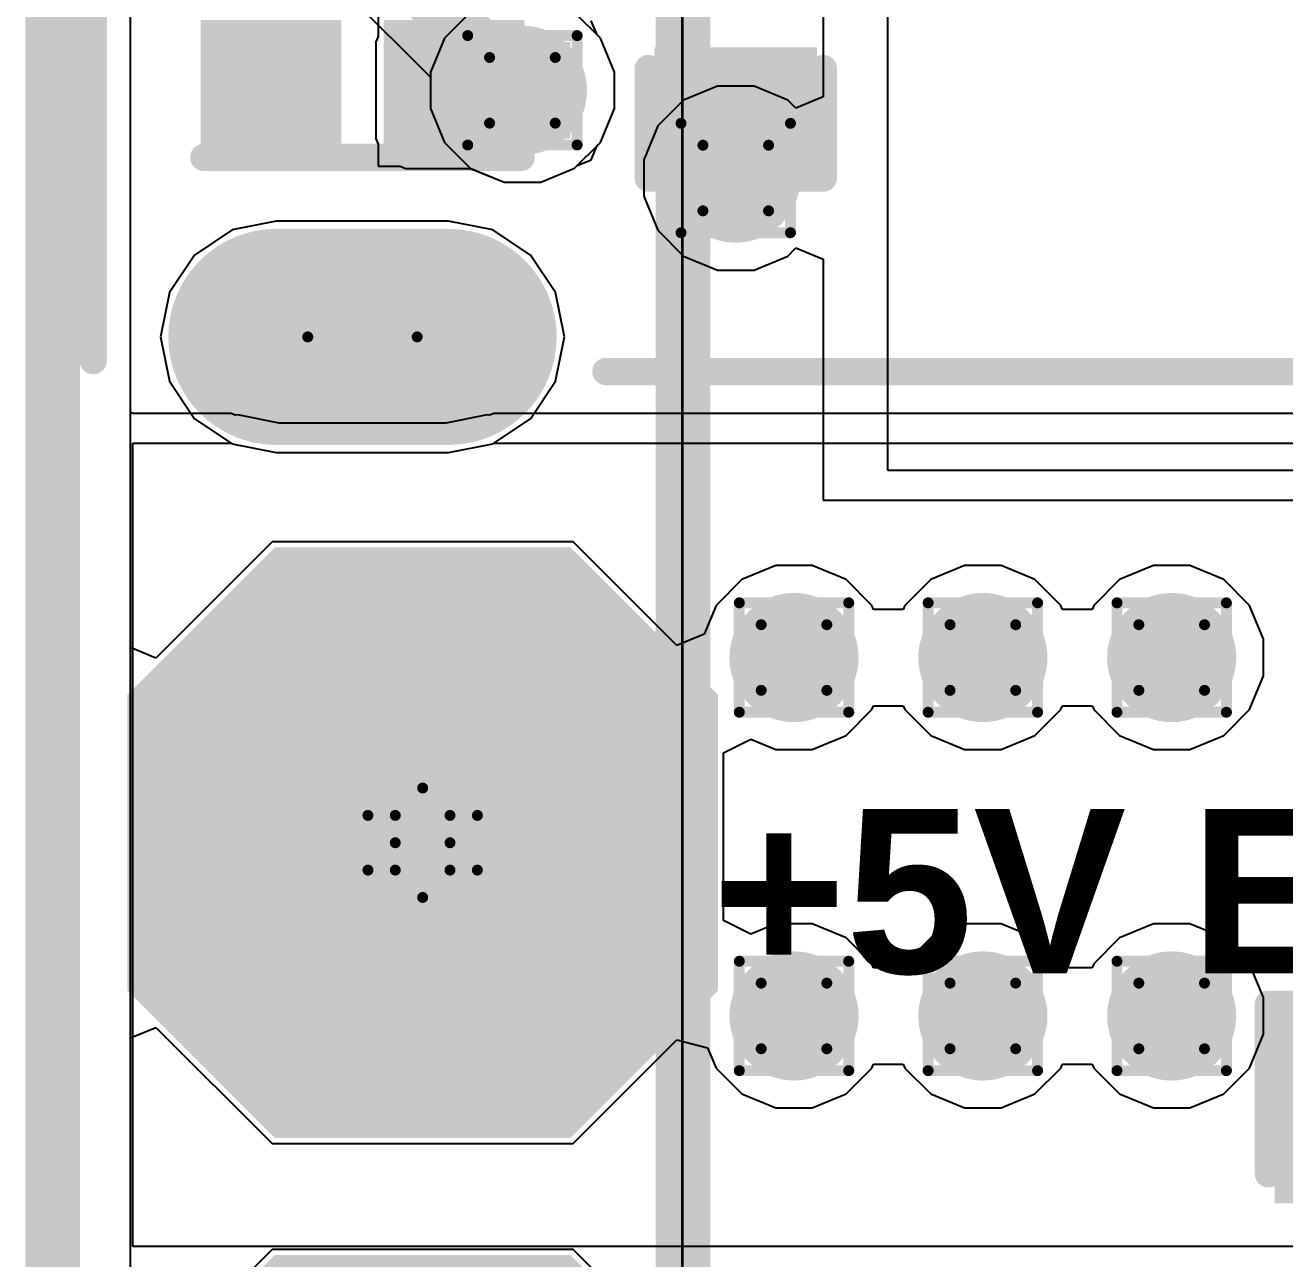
# Model space of a CAD drawing. Header units: inches. Extents: x -6 to 5433, y -4 to 5447.
# Drawn here: x -5.55 to 0.29, y 11.78 to 17.51 of the extents above; entities that cross this region are included whole.
import ezdxf

# ---------------------------------------------------------------- set-up
doc = ezdxf.new("R2010")
doc.units = ezdxf.units.IN
for name, color, linetype in [('Board_outline', 216, 'Continuous'), ('Bottom Layer', 5, 'Continuous'), ('Bottom Overlay', 54, 'Continuous'), ('Bottom Solder', 6, 'Continuous'), ('Drill Drawing', 1, 'Continuous'), ('Ground', 16, 'Continuous'), ('Mechanical 4', 56, 'Continuous'), ('Multi-Layer', 9, 'Continuous'), ('Pad Holes', 156, 'Continuous'), ('Power', 76, 'Continuous'), ('Top Layer', 1, 'Continuous'), ('Top Overlay', 2, 'Continuous'), ('Top Paste', 8, 'Continuous'), ('Top Solder', 216, 'Continuous'), ('Via Holes', 16, 'Continuous')]:
    doc.layers.add(name, color=color, linetype=linetype)
doc.styles.add('Arial_Bold', font='', dxfattribs={"height": 0.2})
doc.styles.get('Arial_Bold').set_extended_font_data('Arial', bold=True)

msp = doc.modelspace()

# ---------------------------------------------------------------- hatches: boundary and pattern name
at = {"layer": 'Bottom Layer'}
h = msp.add_hatch(color=5, dxfattribs=at)
edge = h.paths.add_edge_path()
edge.add_arc((-3.2453, 17.2094), 0.3, 0, 360)
h = msp.add_hatch(color=5, dxfattribs=at)
edge = h.paths.add_edge_path()
edge.add_arc((-2.2549, 16.8021), 0.3, 0, 360)
h = msp.add_hatch(color=5, dxfattribs=at)
edge = h.paths.add_edge_path()
edge.add_arc((-4.3878, 16.0645), 0.4, 90, 270)
edge.add_line((-4.3878, 15.6645), (-3.5878, 15.6645))
edge.add_arc((-3.5878, 16.0645), 0.4, 270, 450)
edge.add_line((-3.5878, 16.4645), (-4.3878, 16.4645))
msp.add_hatch(color=5, dxfattribs=at).paths.add_polyline_path([(-4.9784, 14.351), (-4.9784, 13.081), (-4.3434, 12.446), (-3.0734, 12.446), (-2.4384, 13.081), (-2.4384, 14.351), (-3.0734, 14.986), (-4.3434, 14.986)])
h = msp.add_hatch(color=5, dxfattribs=at)
edge = h.paths.add_edge_path()
edge.add_arc((-1.9844, 14.5758), 0.3, 0, 360)
h = msp.add_hatch(color=5, dxfattribs=at)
edge = h.paths.add_edge_path()
edge.add_arc((-1.1077, 14.5758), 0.3, 0, 360)
h = msp.add_hatch(color=5, dxfattribs=at)
edge = h.paths.add_edge_path()
edge.add_arc((-0.2311, 14.5758), 0.3, 0, 360)
h = msp.add_hatch(color=5, dxfattribs=at)
edge = h.paths.add_edge_path()
edge.add_arc((-1.9844, 12.9118), 0.3, 0, 360)
h = msp.add_hatch(color=5, dxfattribs=at)
edge = h.paths.add_edge_path()
edge.add_arc((-1.1077, 12.9118), 0.3, 0, 360)
h = msp.add_hatch(color=5, dxfattribs=at)
edge = h.paths.add_edge_path()
edge.add_arc((-0.2311, 12.9118), 0.3, 0, 360)
at = {"layer": 'Bottom Solder'}
h = msp.add_hatch(color=6, dxfattribs=at)
edge = h.paths.add_edge_path()
edge.add_arc((-4.3878, 16.0645), 0.5016, 90, 270)
edge.add_line((-4.3878, 15.5629), (-3.5878, 15.5629))
edge.add_arc((-3.5878, 16.0645), 0.5016, 270, 450)
edge.add_line((-3.5878, 16.5661), (-4.3878, 16.5661))
for points in [[(-5.08, 14.4018), (-5.08, 13.0302), (-4.3942, 12.3444), (-3.0226, 12.3444), (-2.3368, 13.0302), (-2.3368, 14.4018), (-3.0226, 15.0876), (-4.3942, 15.0876)], [(-5.08, 11.1161), (-5.08, 9.7445), (-4.3942, 9.0587), (-3.0226, 9.0587), (-2.3368, 9.7445), (-2.3368, 11.1161), (-3.0226, 11.8019), (-4.3942, 11.8019)]]:
    msp.add_hatch(color=6, dxfattribs=at).paths.add_polyline_path(points)
at = {"layer": 'Ground'}
h = msp.add_hatch(color=16, dxfattribs=at)
edge = h.paths.add_edge_path()
edge.add_arc((-3.2453, 17.2094), 0.3, 0, 360)
h = msp.add_hatch(color=16, dxfattribs=at)
edge = h.paths.add_edge_path()
edge.add_arc((-2.2549, 16.8021), 0.3, 0, 360)
h = msp.add_hatch(color=16, dxfattribs=at)
edge = h.paths.add_edge_path()
edge.add_arc((-4.3878, 16.0645), 0.4, 90, 270)
edge.add_line((-4.3878, 15.6645), (-3.5878, 15.6645))
edge.add_arc((-3.5878, 16.0645), 0.4, 270, 450)
edge.add_line((-3.5878, 16.4645), (-4.3878, 16.4645))
msp.add_hatch(color=16, dxfattribs=at).paths.add_polyline_path([(-4.9784, 14.351), (-4.9784, 13.081), (-4.3434, 12.446), (-3.0734, 12.446), (-2.4384, 13.081), (-2.4384, 14.351), (-3.0734, 14.986), (-4.3434, 14.986)])
h = msp.add_hatch(color=16, dxfattribs=at)
edge = h.paths.add_edge_path()
edge.add_arc((-1.9844, 14.5758), 0.3, 0, 360)
h = msp.add_hatch(color=16, dxfattribs=at)
edge = h.paths.add_edge_path()
edge.add_arc((-1.1077, 14.5758), 0.3, 0, 360)
h = msp.add_hatch(color=16, dxfattribs=at)
edge = h.paths.add_edge_path()
edge.add_arc((-0.2311, 14.5758), 0.3, 0, 360)
h = msp.add_hatch(color=16, dxfattribs=at)
edge = h.paths.add_edge_path()
edge.add_arc((-1.9844, 12.9118), 0.3, 0, 360)
h = msp.add_hatch(color=16, dxfattribs=at)
edge = h.paths.add_edge_path()
edge.add_arc((-1.1077, 12.9118), 0.3, 0, 360)
h = msp.add_hatch(color=16, dxfattribs=at)
edge = h.paths.add_edge_path()
edge.add_arc((-0.2311, 12.9118), 0.3, 0, 360)
at = {"layer": 'Multi-Layer'}
h = msp.add_hatch(color=9, dxfattribs=at)
edge = h.paths.add_edge_path()
edge.add_arc((-4.3878, 16.0645), 0.4, 90, 270)
edge.add_line((-4.3878, 15.6645), (-3.5878, 15.6645))
edge.add_arc((-3.5878, 16.0645), 0.4, 270, 450)
edge.add_line((-3.5878, 16.4645), (-4.3878, 16.4645))
msp.add_hatch(color=9, dxfattribs=at).paths.add_polyline_path([(-4.9784, 14.351), (-4.9784, 13.081), (-4.3434, 12.446), (-3.0734, 12.446), (-2.4384, 13.081), (-2.4384, 14.351), (-3.0734, 14.986), (-4.3434, 14.986)])
at = {"layer": 'Pad Holes'}
h = msp.add_hatch(color=7, dxfattribs=at)
edge = h.paths.add_edge_path()
edge.add_arc((-4.2878, 16.0645), 0.25, 90, 270)
edge.add_line((-4.2878, 15.8145), (-3.6878, 15.8145))
edge.add_arc((-3.6878, 16.0645), 0.25, 270, 450)
edge.add_line((-3.6878, 16.3145), (-4.2878, 16.3145))
h = msp.add_hatch(color=7, dxfattribs=at)
edge = h.paths.add_edge_path()
edge.add_arc((-3.7084, 13.716), 0.508, 0, 360)
at = {"layer": 'Power'}
h = msp.add_hatch(color=76, dxfattribs=at)
edge = h.paths.add_edge_path()
edge.add_arc((-3.2453, 17.2094), 0.3, 0, 360)
h = msp.add_hatch(color=76, dxfattribs=at)
edge = h.paths.add_edge_path()
edge.add_arc((-2.2549, 16.8021), 0.3, 0, 360)
h = msp.add_hatch(color=76, dxfattribs=at)
edge = h.paths.add_edge_path()
edge.add_arc((-4.3878, 16.0645), 0.4, 90, 270)
edge.add_line((-4.3878, 15.6645), (-3.5878, 15.6645))
edge.add_arc((-3.5878, 16.0645), 0.4, 270, 450)
edge.add_line((-3.5878, 16.4645), (-4.3878, 16.4645))
msp.add_hatch(color=76, dxfattribs=at).paths.add_polyline_path([(-4.9784, 14.351), (-4.9784, 13.081), (-4.3434, 12.446), (-3.0734, 12.446), (-2.4384, 13.081), (-2.4384, 14.351), (-3.0734, 14.986), (-4.3434, 14.986)])
h = msp.add_hatch(color=76, dxfattribs=at)
edge = h.paths.add_edge_path()
edge.add_arc((-1.9844, 14.5758), 0.3, 0, 360)
h = msp.add_hatch(color=76, dxfattribs=at)
edge = h.paths.add_edge_path()
edge.add_arc((-1.1077, 14.5758), 0.3, 0, 360)
h = msp.add_hatch(color=76, dxfattribs=at)
edge = h.paths.add_edge_path()
edge.add_arc((-0.2311, 14.5758), 0.3, 0, 360)
h = msp.add_hatch(color=76, dxfattribs=at)
edge = h.paths.add_edge_path()
edge.add_arc((-1.9844, 12.9118), 0.3, 0, 360)
h = msp.add_hatch(color=76, dxfattribs=at)
edge = h.paths.add_edge_path()
edge.add_arc((-1.1077, 12.9118), 0.3, 0, 360)
h = msp.add_hatch(color=76, dxfattribs=at)
edge = h.paths.add_edge_path()
edge.add_arc((-0.2311, 12.9118), 0.3, 0, 360)
at = {"layer": 'Top Layer'}
h = msp.add_hatch(color=1, dxfattribs=at)
edge = h.paths.add_edge_path()
edge.add_arc((-3.2453, 17.2094), 0.3, 0, 360)
for points in [[(-4.1878, 17.4344), (-4.1878, 16.9844), (-4.6378, 16.9844), (-4.6378, 17.4344)], [(-3.0226, 16.9844), (-3.0226, 17.4344), (-3.7878, 17.4344), (-3.7878, 16.9844)], [(-3.3378, 17.4344), (-3.3378, 16.9844), (-3.7878, 16.9844), (-3.7878, 17.4344)], [(-2.5724, 17.3482), (-1.9374, 17.3482), (-1.9374, 16.891), (-2.5724, 16.891)], [(-4.9784, 14.351), (-4.9784, 13.081), (-4.3434, 12.446), (-3.0734, 12.446), (-2.4384, 13.081), (-2.4384, 14.351), (-3.0734, 14.986), (-4.3434, 14.986)]]:
    msp.add_hatch(color=1, dxfattribs=at).paths.add_polyline_path(points)
h = msp.add_hatch(color=1, dxfattribs=at)
edge = h.paths.add_edge_path()
edge.add_arc((-2.2549, 16.8021), 0.3, 0, 360)
h = msp.add_hatch(color=1, dxfattribs=at)
edge = h.paths.add_edge_path()
edge.add_arc((-4.3878, 16.0645), 0.4, 90, 270)
edge.add_line((-4.3878, 15.6645), (-3.5878, 15.6645))
edge.add_arc((-3.5878, 16.0645), 0.4, 270, 450)
edge.add_line((-3.5878, 16.4645), (-4.3878, 16.4645))
h = msp.add_hatch(color=1, dxfattribs=at)
edge = h.paths.add_edge_path()
edge.add_arc((-1.9844, 14.5758), 0.3, 0, 360)
h = msp.add_hatch(color=1, dxfattribs=at)
edge = h.paths.add_edge_path()
edge.add_arc((-1.1077, 14.5758), 0.3, 0, 360)
h = msp.add_hatch(color=1, dxfattribs=at)
edge = h.paths.add_edge_path()
edge.add_arc((-0.2311, 14.5758), 0.3, 0, 360)
h = msp.add_hatch(color=1, dxfattribs=at)
edge = h.paths.add_edge_path()
edge.add_arc((-1.9844, 12.9118), 0.3, 0, 360)
h = msp.add_hatch(color=1, dxfattribs=at)
edge = h.paths.add_edge_path()
edge.add_arc((-1.1077, 12.9118), 0.3, 0, 360)
h = msp.add_hatch(color=1, dxfattribs=at)
edge = h.paths.add_edge_path()
edge.add_arc((-0.2311, 12.9118), 0.3, 0, 360)
at = {"layer": 'Top Paste'}
for points in [[(-4.1878, 17.4344), (-4.1878, 16.9844), (-4.6378, 16.9844), (-4.6378, 17.4344)], [(-3.3378, 17.4344), (-3.3378, 16.9844), (-3.7878, 16.9844), (-3.7878, 17.4344)], [(-2.5724, 17.3482), (-1.9374, 17.3482), (-1.9374, 16.891), (-2.5724, 16.891)]]:
    msp.add_hatch(color=8, dxfattribs=at).paths.add_polyline_path(points)
at = {"layer": 'Top Solder'}
for points in [[(-4.0862, 17.536), (-4.0862, 16.8828), (-4.7394, 16.8828), (-4.7394, 17.536)], [(-3.2362, 17.536), (-3.2362, 16.8828), (-3.8894, 16.8828), (-3.8894, 17.536)], [(-2.6324, 17.4082), (-1.8774, 17.4082), (-1.8774, 16.831), (-2.6324, 16.831)], [(-5.08, 14.4018), (-5.08, 13.0302), (-4.3942, 12.3444), (-3.0226, 12.3444), (-2.3368, 13.0302), (-2.3368, 14.4018), (-3.0226, 15.0876), (-4.3942, 15.0876)], [(0.2468, 12.9246), (1.2558, 12.9246), (1.2558, 12.0426), (0.2468, 12.0426)], [(-5.08, 11.1161), (-5.08, 9.7445), (-4.3942, 9.0587), (-3.0226, 9.0587), (-2.3368, 9.7445), (-2.3368, 11.1161), (-3.0226, 11.8019), (-4.3942, 11.8019)]]:
    msp.add_hatch(color=216, dxfattribs=at).paths.add_polyline_path(points)
h = msp.add_hatch(color=216, dxfattribs=at)
edge = h.paths.add_edge_path()
edge.add_arc((-4.3878, 16.0645), 0.5016, 90, 270)
edge.add_line((-4.3878, 15.5629), (-3.5878, 15.5629))
edge.add_arc((-3.5878, 16.0645), 0.5016, 270, 450)
edge.add_line((-3.5878, 16.5661), (-4.3878, 16.5661))
at = {"layer": 'Via Holes'}
h = msp.add_hatch(color=7, dxfattribs=at)
edge = h.paths.add_edge_path()
edge.add_arc((-3.2453, 17.2094), 0.15, 0, 360)
h = msp.add_hatch(color=7, dxfattribs=at)
edge = h.paths.add_edge_path()
edge.add_arc((-2.2549, 16.8021), 0.15, 0, 360)
h = msp.add_hatch(color=7, dxfattribs=at)
edge = h.paths.add_edge_path()
edge.add_arc((-1.9844, 14.5758), 0.15, 0, 360)
h = msp.add_hatch(color=7, dxfattribs=at)
edge = h.paths.add_edge_path()
edge.add_arc((-1.1077, 14.5758), 0.15, 0, 360)
h = msp.add_hatch(color=7, dxfattribs=at)
edge = h.paths.add_edge_path()
edge.add_arc((-0.2311, 14.5758), 0.15, 0, 360)
h = msp.add_hatch(color=7, dxfattribs=at)
edge = h.paths.add_edge_path()
edge.add_arc((-1.9844, 12.9118), 0.15, 0, 360)
h = msp.add_hatch(color=7, dxfattribs=at)
edge = h.paths.add_edge_path()
edge.add_arc((-1.1077, 12.9118), 0.15, 0, 360)
h = msp.add_hatch(color=7, dxfattribs=at)
edge = h.paths.add_edge_path()
edge.add_arc((-0.2311, 12.9118), 0.15, 0, 360)

# ---------------------------------------------------------------- linework, layer by layer
at = {"layer": 'Board_outline'}
msp.add_lwpolyline([(-5.4266, -3, 0.254, 0.254, 0), (-5.4266, 33.995, 0.254, 0.254, 0)], format="xyseb", dxfattribs=at)
at = {"layer": 'Bottom Layer'}
for p, q in [((-5.064, 15.7149), (-5.064, 22.9638)), ((-4.5959, 18.1938), (-3.6723, 17.2702)), ((-2.8833, 17.4513), (-3.0034, 17.5714)), ((-2.8183, 17.2943), (-2.8833, 17.4513)), ((-3.6723, 17.2702), (-3.6723, 17.1245)), ((-2.8183, 17.1245), (-2.8183, 17.2943)), ((-3.6723, 17.1245), (-3.6073, 16.9675)), ((-2.8833, 16.9675), (-2.8183, 17.1245)), ((-3.6073, 16.9675), (-3.4872, 16.8474)), ((-3.0034, 16.8474), (-2.8833, 16.9675)), ((-3.4872, 16.8474), (-3.3302, 16.7824)), ((-3.1604, 16.7824), (-3.0034, 16.8474)), ((-3.3302, 16.7824), (-3.1604, 16.7824)), ((-5.0546, 15.7086), (-5.064, 15.7149)), ((-4.598, 15.7086), (-5.0546, 15.7086)), ((-4.5785, 15.7005), (-4.598, 15.7086)), ((-4.5666, 15.7029), (-4.5785, 15.7005)), ((-4.3743, 15.6646), (-4.5666, 15.7029)), ((-3.409, 15.7029), (-3.6013, 15.6646)), ((-3.3971, 15.7005), (-3.409, 15.7029)), ((-3.3776, 15.7086), (-3.3971, 15.7005)), ((2.4008, 15.7086), (-3.3776, 15.7086)), ((-3.6013, 15.6646), (-4.3743, 15.6646)), ((-5.0546, 11.842), (-5.0546, 15.5711)), ((-5.0546, 15.5711), (-4.598, 15.5711)), ((-4.598, 15.5711), (-4.5934, 15.568)), ((-4.5934, 15.568), (-4.3878, 15.5271)), ((-3.5878, 15.5271), (-3.3822, 15.568)), ((-3.3822, 15.568), (-3.3776, 15.5711)), ((-3.3776, 15.5711), (2.4008, 15.5711)), ((-4.3878, 15.5271), (-3.5878, 15.5271)), ((4.1357, 11.842), (-5.0546, 11.842))]:
    msp.add_line(p, q, dxfattribs=at)
msp.add_lwpolyline([(-4.4128, 18.3769, 0.254, 0.254, 0), (-3.2453, 17.2094, 0.254, 0.254, 0)], format="xyseb", dxfattribs=at)
msp.add_lwpolyline([(-3.3088, 17.2094, 0.127, 0.127, 1), (-3.1818, 17.2094, 0.127, 0.127, 1)], format="xyseb", close=True, dxfattribs=at)
at = {"layer": 'Bottom Overlay'}
for points in [[(-5.2378, 15.9545, 0.127, 0.127, 0), (-5.2378, 25.1545, 0.127, 0.127, 0)], [(-2.8578, 15.9037, 0.127, 0.127, 0), (0.8922, 15.9037, 0.127, 0.127, 0)]]:
    msp.add_lwpolyline(points, format="xyseb", dxfattribs=at)
for points in [[(-5.2696, 15.9545, 0.0635, 0.0635, 1), (-5.2061, 15.9545, 0.0635, 0.0635, 1)], [(-2.8895, 15.9037, 0.0635, 0.0635, 1), (-2.826, 15.9037, 0.0635, 0.0635, 1)]]:
    msp.add_lwpolyline(points, format="xyseb", close=True, dxfattribs=at)
at = {"layer": 'Drill Drawing'}
for points in [[(-3.4993, 17.4634, 0.0508, 0.0508, 0), (-2.9913, 17.4634, 0.0508, 0.0508, 0)], [(-3.4993, 16.9554, 0.0508, 0.0508, 0), (-3.4993, 17.4634, 0.0508, 0.0508, 0)], [(-2.9913, 16.9554, 0.0508, 0.0508, 0), (-2.9913, 17.4634, 0.0508, 0.0508, 0)], [(-3.3977, 17.3618, 0.0508, 0.0508, 0), (-3.0929, 17.3618, 0.0508, 0.0508, 0)], [(-3.3977, 17.057, 0.0508, 0.0508, 0), (-3.3977, 17.3618, 0.0508, 0.0508, 0)], [(-3.0929, 17.057, 0.0508, 0.0508, 0), (-3.0929, 17.3618, 0.0508, 0.0508, 0)], [(-3.3977, 17.057, 0.0508, 0.0508, 0), (-3.0929, 17.057, 0.0508, 0.0508, 0)], [(-2.5089, 17.0561, 0.0508, 0.0508, 0), (-2.0009, 17.0561, 0.0508, 0.0508, 0)], [(-2.5089, 16.5481, 0.0508, 0.0508, 0), (-2.5089, 17.0561, 0.0508, 0.0508, 0)], [(-2.0009, 16.5481, 0.0508, 0.0508, 0), (-2.0009, 17.0561, 0.0508, 0.0508, 0)], [(-3.4993, 16.9554, 0.0508, 0.0508, 0), (-2.9913, 16.9554, 0.0508, 0.0508, 0)], [(-2.4073, 16.9545, 0.0508, 0.0508, 0), (-2.1025, 16.9545, 0.0508, 0.0508, 0)], [(-2.4073, 16.6497, 0.0508, 0.0508, 0), (-2.4073, 16.9545, 0.0508, 0.0508, 0)], [(-2.1025, 16.6497, 0.0508, 0.0508, 0), (-2.1025, 16.9545, 0.0508, 0.0508, 0)], [(-2.4073, 16.6497, 0.0508, 0.0508, 0), (-2.1025, 16.6497, 0.0508, 0.0508, 0)], [(-2.5089, 16.5481, 0.0508, 0.0508, 0), (-2.0009, 16.5481, 0.0508, 0.0508, 0)], [(-2.2384, 14.8298, 0.0508, 0.0508, 0), (-1.7304, 14.8298, 0.0508, 0.0508, 0)], [(-2.2384, 14.3218, 0.0508, 0.0508, 0), (-2.2384, 14.8298, 0.0508, 0.0508, 0)], [(-1.7304, 14.3218, 0.0508, 0.0508, 0), (-1.7304, 14.8298, 0.0508, 0.0508, 0)], [(-1.3617, 14.8298, 0.0508, 0.0508, 0), (-0.8537, 14.8298, 0.0508, 0.0508, 0)], [(-1.3617, 14.3218, 0.0508, 0.0508, 0), (-1.3617, 14.8298, 0.0508, 0.0508, 0)], [(-0.8537, 14.3218, 0.0508, 0.0508, 0), (-0.8537, 14.8298, 0.0508, 0.0508, 0)], [(-0.4851, 14.8298, 0.0508, 0.0508, 0), (0.0229, 14.8298, 0.0508, 0.0508, 0)], [(-0.4851, 14.3218, 0.0508, 0.0508, 0), (-0.4851, 14.8298, 0.0508, 0.0508, 0)], [(0.0229, 14.3218, 0.0508, 0.0508, 0), (0.0229, 14.8298, 0.0508, 0.0508, 0)], [(-2.1368, 14.7282, 0.0508, 0.0508, 0), (-1.832, 14.7282, 0.0508, 0.0508, 0)], [(-2.1368, 14.4234, 0.0508, 0.0508, 0), (-2.1368, 14.7282, 0.0508, 0.0508, 0)], [(-1.832, 14.4234, 0.0508, 0.0508, 0), (-1.832, 14.7282, 0.0508, 0.0508, 0)], [(-1.2601, 14.7282, 0.0508, 0.0508, 0), (-0.9553, 14.7282, 0.0508, 0.0508, 0)], [(-1.2601, 14.4234, 0.0508, 0.0508, 0), (-1.2601, 14.7282, 0.0508, 0.0508, 0)], [(-0.9553, 14.4234, 0.0508, 0.0508, 0), (-0.9553, 14.7282, 0.0508, 0.0508, 0)], [(-0.3835, 14.7282, 0.0508, 0.0508, 0), (-0.0787, 14.7282, 0.0508, 0.0508, 0)], [(-0.3835, 14.4234, 0.0508, 0.0508, 0), (-0.3835, 14.7282, 0.0508, 0.0508, 0)], [(-0.0787, 14.4234, 0.0508, 0.0508, 0), (-0.0787, 14.7282, 0.0508, 0.0508, 0)], [(-2.1368, 14.4234, 0.0508, 0.0508, 0), (-1.832, 14.4234, 0.0508, 0.0508, 0)], [(-1.2601, 14.4234, 0.0508, 0.0508, 0), (-0.9553, 14.4234, 0.0508, 0.0508, 0)], [(-0.3835, 14.4234, 0.0508, 0.0508, 0), (-0.0787, 14.4234, 0.0508, 0.0508, 0)], [(-2.2384, 14.3218, 0.0508, 0.0508, 0), (-1.7304, 14.3218, 0.0508, 0.0508, 0)], [(-1.3617, 14.3218, 0.0508, 0.0508, 0), (-0.8537, 14.3218, 0.0508, 0.0508, 0)], [(-0.4851, 14.3218, 0.0508, 0.0508, 0), (0.0229, 14.3218, 0.0508, 0.0508, 0)], [(-3.8354, 13.843, 0.0508, 0.0508, 0), (-3.7084, 13.97, 0.0508, 0.0508, 0)], [(-3.7084, 13.97, 0.0508, 0.0508, 0), (-3.5814, 13.843, 0.0508, 0.0508, 0)], [(-3.9624, 13.843, 0.0508, 0.0508, 0), (-3.8354, 13.716, 0.0508, 0.0508, 0)], [(-3.9624, 13.843, 0.0508, 0.0508, 0), (-3.8354, 13.843, 0.0508, 0.0508, 0)], [(-3.5814, 13.843, 0.0508, 0.0508, 0), (-3.4544, 13.843, 0.0508, 0.0508, 0)], [(-3.5814, 13.716, 0.0508, 0.0508, 0), (-3.4544, 13.843, 0.0508, 0.0508, 0)], [(-3.9624, 13.589, 0.0508, 0.0508, 0), (-3.8354, 13.716, 0.0508, 0.0508, 0)], [(-3.5814, 13.716, 0.0508, 0.0508, 0), (-3.4544, 13.589, 0.0508, 0.0508, 0)], [(-3.9624, 13.589, 0.0508, 0.0508, 0), (-3.8354, 13.589, 0.0508, 0.0508, 0)], [(-3.8354, 13.589, 0.0508, 0.0508, 0), (-3.7084, 13.462, 0.0508, 0.0508, 0)], [(-3.7084, 13.462, 0.0508, 0.0508, 0), (-3.5814, 13.589, 0.0508, 0.0508, 0)], [(-3.5814, 13.589, 0.0508, 0.0508, 0), (-3.4544, 13.589, 0.0508, 0.0508, 0)], [(-2.2384, 13.1658, 0.0508, 0.0508, 0), (-1.7304, 13.1658, 0.0508, 0.0508, 0)], [(-2.2384, 12.6578, 0.0508, 0.0508, 0), (-2.2384, 13.1658, 0.0508, 0.0508, 0)], [(-1.7304, 12.6578, 0.0508, 0.0508, 0), (-1.7304, 13.1658, 0.0508, 0.0508, 0)], [(-1.3617, 13.1658, 0.0508, 0.0508, 0), (-0.8537, 13.1658, 0.0508, 0.0508, 0)], [(-1.3617, 12.6578, 0.0508, 0.0508, 0), (-1.3617, 13.1658, 0.0508, 0.0508, 0)], [(-0.8537, 12.6578, 0.0508, 0.0508, 0), (-0.8537, 13.1658, 0.0508, 0.0508, 0)], [(-0.4851, 13.1658, 0.0508, 0.0508, 0), (0.0229, 13.1658, 0.0508, 0.0508, 0)], [(-0.4851, 12.6578, 0.0508, 0.0508, 0), (-0.4851, 13.1658, 0.0508, 0.0508, 0)], [(0.0229, 12.6578, 0.0508, 0.0508, 0), (0.0229, 13.1658, 0.0508, 0.0508, 0)], [(-2.1368, 13.0642, 0.0508, 0.0508, 0), (-1.832, 13.0642, 0.0508, 0.0508, 0)], [(-2.1368, 12.7594, 0.0508, 0.0508, 0), (-2.1368, 13.0642, 0.0508, 0.0508, 0)], [(-1.832, 12.7594, 0.0508, 0.0508, 0), (-1.832, 13.0642, 0.0508, 0.0508, 0)], [(-1.2601, 13.0642, 0.0508, 0.0508, 0), (-0.9553, 13.0642, 0.0508, 0.0508, 0)], [(-1.2601, 12.7594, 0.0508, 0.0508, 0), (-1.2601, 13.0642, 0.0508, 0.0508, 0)], [(-0.9553, 12.7594, 0.0508, 0.0508, 0), (-0.9553, 13.0642, 0.0508, 0.0508, 0)], [(-0.3835, 13.0642, 0.0508, 0.0508, 0), (-0.0787, 13.0642, 0.0508, 0.0508, 0)], [(-0.3835, 12.7594, 0.0508, 0.0508, 0), (-0.3835, 13.0642, 0.0508, 0.0508, 0)], [(-0.0787, 12.7594, 0.0508, 0.0508, 0), (-0.0787, 13.0642, 0.0508, 0.0508, 0)], [(-2.1368, 12.7594, 0.0508, 0.0508, 0), (-1.832, 12.7594, 0.0508, 0.0508, 0)], [(-1.2601, 12.7594, 0.0508, 0.0508, 0), (-0.9553, 12.7594, 0.0508, 0.0508, 0)], [(-0.3835, 12.7594, 0.0508, 0.0508, 0), (-0.0787, 12.7594, 0.0508, 0.0508, 0)], [(-2.2384, 12.6578, 0.0508, 0.0508, 0), (-1.7304, 12.6578, 0.0508, 0.0508, 0)], [(-1.3617, 12.6578, 0.0508, 0.0508, 0), (-0.8537, 12.6578, 0.0508, 0.0508, 0)], [(-0.4851, 12.6578, 0.0508, 0.0508, 0), (0.0229, 12.6578, 0.0508, 0.0508, 0)]]:
    msp.add_lwpolyline(points, format="xyseb", dxfattribs=at)
for points in [[(-3.512, 17.4634, 0.0254, 0.0254, 1), (-3.4866, 17.4634, 0.0254, 0.0254, 1)], [(-3.512, 17.4634, 0.0254, 0.0254, 1), (-3.4866, 17.4634, 0.0254, 0.0254, 1)], [(-3.004, 17.4634, 0.0254, 0.0254, 1), (-2.9786, 17.4634, 0.0254, 0.0254, 1)], [(-3.004, 17.4634, 0.0254, 0.0254, 1), (-2.9786, 17.4634, 0.0254, 0.0254, 1)], [(-3.4104, 17.3618, 0.0254, 0.0254, 1), (-3.385, 17.3618, 0.0254, 0.0254, 1)], [(-3.4104, 17.3618, 0.0254, 0.0254, 1), (-3.385, 17.3618, 0.0254, 0.0254, 1)], [(-3.1056, 17.3618, 0.0254, 0.0254, 1), (-3.0802, 17.3618, 0.0254, 0.0254, 1)], [(-3.1056, 17.3618, 0.0254, 0.0254, 1), (-3.0802, 17.3618, 0.0254, 0.0254, 1)], [(-3.4104, 17.057, 0.0254, 0.0254, 1), (-3.385, 17.057, 0.0254, 0.0254, 1)], [(-3.4104, 17.057, 0.0254, 0.0254, 1), (-3.385, 17.057, 0.0254, 0.0254, 1)], [(-3.1056, 17.057, 0.0254, 0.0254, 1), (-3.0802, 17.057, 0.0254, 0.0254, 1)], [(-3.1056, 17.057, 0.0254, 0.0254, 1), (-3.0802, 17.057, 0.0254, 0.0254, 1)], [(-2.5216, 17.0561, 0.0254, 0.0254, 1), (-2.4962, 17.0561, 0.0254, 0.0254, 1)], [(-2.5216, 17.0561, 0.0254, 0.0254, 1), (-2.4962, 17.0561, 0.0254, 0.0254, 1)], [(-2.0136, 17.0561, 0.0254, 0.0254, 1), (-1.9882, 17.0561, 0.0254, 0.0254, 1)], [(-2.0136, 17.0561, 0.0254, 0.0254, 1), (-1.9882, 17.0561, 0.0254, 0.0254, 1)], [(-3.512, 16.9554, 0.0254, 0.0254, 1), (-3.4866, 16.9554, 0.0254, 0.0254, 1)], [(-3.512, 16.9554, 0.0254, 0.0254, 1), (-3.4866, 16.9554, 0.0254, 0.0254, 1)], [(-3.004, 16.9554, 0.0254, 0.0254, 1), (-2.9786, 16.9554, 0.0254, 0.0254, 1)], [(-3.004, 16.9554, 0.0254, 0.0254, 1), (-2.9786, 16.9554, 0.0254, 0.0254, 1)], [(-2.42, 16.9545, 0.0254, 0.0254, 1), (-2.3946, 16.9545, 0.0254, 0.0254, 1)], [(-2.42, 16.9545, 0.0254, 0.0254, 1), (-2.3946, 16.9545, 0.0254, 0.0254, 1)], [(-2.1152, 16.9545, 0.0254, 0.0254, 1), (-2.0898, 16.9545, 0.0254, 0.0254, 1)], [(-2.1152, 16.9545, 0.0254, 0.0254, 1), (-2.0898, 16.9545, 0.0254, 0.0254, 1)], [(-2.42, 16.6497, 0.0254, 0.0254, 1), (-2.3946, 16.6497, 0.0254, 0.0254, 1)], [(-2.42, 16.6497, 0.0254, 0.0254, 1), (-2.3946, 16.6497, 0.0254, 0.0254, 1)], [(-2.1152, 16.6497, 0.0254, 0.0254, 1), (-2.0898, 16.6497, 0.0254, 0.0254, 1)], [(-2.1152, 16.6497, 0.0254, 0.0254, 1), (-2.0898, 16.6497, 0.0254, 0.0254, 1)], [(-2.5216, 16.5481, 0.0254, 0.0254, 1), (-2.4962, 16.5481, 0.0254, 0.0254, 1)], [(-2.5216, 16.5481, 0.0254, 0.0254, 1), (-2.4962, 16.5481, 0.0254, 0.0254, 1)], [(-2.0136, 16.5481, 0.0254, 0.0254, 1), (-1.9882, 16.5481, 0.0254, 0.0254, 1)], [(-2.0136, 16.5481, 0.0254, 0.0254, 1), (-1.9882, 16.5481, 0.0254, 0.0254, 1)], [(-3.7338, 16.0645, 0.0508, 0.0508, 1), (-4.2418, 16.0645, 0.0508, 0.0508, 1)], [(-4.2545, 16.0645, 0.0254, 0.0254, 1), (-4.2291, 16.0645, 0.0254, 0.0254, 1)], [(-3.7465, 16.0645, 0.0254, 0.0254, 1), (-3.7211, 16.0645, 0.0254, 0.0254, 1)], [(-2.2511, 14.8298, 0.0254, 0.0254, 1), (-2.2257, 14.8298, 0.0254, 0.0254, 1)], [(-2.2511, 14.8298, 0.0254, 0.0254, 1), (-2.2257, 14.8298, 0.0254, 0.0254, 1)], [(-1.7431, 14.8298, 0.0254, 0.0254, 1), (-1.7177, 14.8298, 0.0254, 0.0254, 1)], [(-1.7431, 14.8298, 0.0254, 0.0254, 1), (-1.7177, 14.8298, 0.0254, 0.0254, 1)], [(-1.3744, 14.8298, 0.0254, 0.0254, 1), (-1.349, 14.8298, 0.0254, 0.0254, 1)], [(-1.3744, 14.8298, 0.0254, 0.0254, 1), (-1.349, 14.8298, 0.0254, 0.0254, 1)], [(-0.8664, 14.8298, 0.0254, 0.0254, 1), (-0.841, 14.8298, 0.0254, 0.0254, 1)], [(-0.8664, 14.8298, 0.0254, 0.0254, 1), (-0.841, 14.8298, 0.0254, 0.0254, 1)], [(-0.4978, 14.8298, 0.0254, 0.0254, 1), (-0.4724, 14.8298, 0.0254, 0.0254, 1)], [(-0.4978, 14.8298, 0.0254, 0.0254, 1), (-0.4724, 14.8298, 0.0254, 0.0254, 1)], [(0.0102, 14.8298, 0.0254, 0.0254, 1), (0.0356, 14.8298, 0.0254, 0.0254, 1)], [(0.0102, 14.8298, 0.0254, 0.0254, 1), (0.0356, 14.8298, 0.0254, 0.0254, 1)], [(-2.1495, 14.7282, 0.0254, 0.0254, 1), (-2.1241, 14.7282, 0.0254, 0.0254, 1)], [(-2.1495, 14.7282, 0.0254, 0.0254, 1), (-2.1241, 14.7282, 0.0254, 0.0254, 1)], [(-1.8447, 14.7282, 0.0254, 0.0254, 1), (-1.8193, 14.7282, 0.0254, 0.0254, 1)], [(-1.8447, 14.7282, 0.0254, 0.0254, 1), (-1.8193, 14.7282, 0.0254, 0.0254, 1)], [(-1.2728, 14.7282, 0.0254, 0.0254, 1), (-1.2474, 14.7282, 0.0254, 0.0254, 1)], [(-1.2728, 14.7282, 0.0254, 0.0254, 1), (-1.2474, 14.7282, 0.0254, 0.0254, 1)], [(-0.968, 14.7282, 0.0254, 0.0254, 1), (-0.9426, 14.7282, 0.0254, 0.0254, 1)], [(-0.968, 14.7282, 0.0254, 0.0254, 1), (-0.9426, 14.7282, 0.0254, 0.0254, 1)], [(-0.3962, 14.7282, 0.0254, 0.0254, 1), (-0.3708, 14.7282, 0.0254, 0.0254, 1)], [(-0.3962, 14.7282, 0.0254, 0.0254, 1), (-0.3708, 14.7282, 0.0254, 0.0254, 1)], [(-0.0914, 14.7282, 0.0254, 0.0254, 1), (-0.066, 14.7282, 0.0254, 0.0254, 1)], [(-0.0914, 14.7282, 0.0254, 0.0254, 1), (-0.066, 14.7282, 0.0254, 0.0254, 1)], [(-2.1495, 14.4234, 0.0254, 0.0254, 1), (-2.1241, 14.4234, 0.0254, 0.0254, 1)], [(-2.1495, 14.4234, 0.0254, 0.0254, 1), (-2.1241, 14.4234, 0.0254, 0.0254, 1)], [(-1.8447, 14.4234, 0.0254, 0.0254, 1), (-1.8193, 14.4234, 0.0254, 0.0254, 1)], [(-1.8447, 14.4234, 0.0254, 0.0254, 1), (-1.8193, 14.4234, 0.0254, 0.0254, 1)], [(-1.2728, 14.4234, 0.0254, 0.0254, 1), (-1.2474, 14.4234, 0.0254, 0.0254, 1)], [(-1.2728, 14.4234, 0.0254, 0.0254, 1), (-1.2474, 14.4234, 0.0254, 0.0254, 1)], [(-0.968, 14.4234, 0.0254, 0.0254, 1), (-0.9426, 14.4234, 0.0254, 0.0254, 1)], [(-0.968, 14.4234, 0.0254, 0.0254, 1), (-0.9426, 14.4234, 0.0254, 0.0254, 1)], [(-0.3962, 14.4234, 0.0254, 0.0254, 1), (-0.3708, 14.4234, 0.0254, 0.0254, 1)], [(-0.3962, 14.4234, 0.0254, 0.0254, 1), (-0.3708, 14.4234, 0.0254, 0.0254, 1)], [(-0.0914, 14.4234, 0.0254, 0.0254, 1), (-0.066, 14.4234, 0.0254, 0.0254, 1)], [(-0.0914, 14.4234, 0.0254, 0.0254, 1), (-0.066, 14.4234, 0.0254, 0.0254, 1)], [(-2.2511, 14.3218, 0.0254, 0.0254, 1), (-2.2257, 14.3218, 0.0254, 0.0254, 1)], [(-2.2511, 14.3218, 0.0254, 0.0254, 1), (-2.2257, 14.3218, 0.0254, 0.0254, 1)], [(-1.7431, 14.3218, 0.0254, 0.0254, 1), (-1.7177, 14.3218, 0.0254, 0.0254, 1)], [(-1.7431, 14.3218, 0.0254, 0.0254, 1), (-1.7177, 14.3218, 0.0254, 0.0254, 1)], [(-1.3744, 14.3218, 0.0254, 0.0254, 1), (-1.349, 14.3218, 0.0254, 0.0254, 1)], [(-1.3744, 14.3218, 0.0254, 0.0254, 1), (-1.349, 14.3218, 0.0254, 0.0254, 1)], [(-0.8664, 14.3218, 0.0254, 0.0254, 1), (-0.841, 14.3218, 0.0254, 0.0254, 1)], [(-0.8664, 14.3218, 0.0254, 0.0254, 1), (-0.841, 14.3218, 0.0254, 0.0254, 1)], [(-0.4978, 14.3218, 0.0254, 0.0254, 1), (-0.4724, 14.3218, 0.0254, 0.0254, 1)], [(-0.4978, 14.3218, 0.0254, 0.0254, 1), (-0.4724, 14.3218, 0.0254, 0.0254, 1)], [(0.0102, 14.3218, 0.0254, 0.0254, 1), (0.0356, 14.3218, 0.0254, 0.0254, 1)], [(0.0102, 14.3218, 0.0254, 0.0254, 1), (0.0356, 14.3218, 0.0254, 0.0254, 1)], [(-3.7211, 13.97, 0.0254, 0.0254, 1), (-3.6957, 13.97, 0.0254, 0.0254, 1)], [(-3.7211, 13.97, 0.0254, 0.0254, 1), (-3.6957, 13.97, 0.0254, 0.0254, 1)], [(-3.9751, 13.843, 0.0254, 0.0254, 1), (-3.9497, 13.843, 0.0254, 0.0254, 1)], [(-3.9751, 13.843, 0.0254, 0.0254, 1), (-3.9497, 13.843, 0.0254, 0.0254, 1)], [(-3.8481, 13.843, 0.0254, 0.0254, 1), (-3.8227, 13.843, 0.0254, 0.0254, 1)], [(-3.8481, 13.843, 0.0254, 0.0254, 1), (-3.8227, 13.843, 0.0254, 0.0254, 1)], [(-3.5941, 13.843, 0.0254, 0.0254, 1), (-3.5687, 13.843, 0.0254, 0.0254, 1)], [(-3.5941, 13.843, 0.0254, 0.0254, 1), (-3.5687, 13.843, 0.0254, 0.0254, 1)], [(-3.4671, 13.843, 0.0254, 0.0254, 1), (-3.4417, 13.843, 0.0254, 0.0254, 1)], [(-3.4671, 13.843, 0.0254, 0.0254, 1), (-3.4417, 13.843, 0.0254, 0.0254, 1)], [(-3.8481, 13.716, 0.0254, 0.0254, 1), (-3.8227, 13.716, 0.0254, 0.0254, 1)], [(-3.8481, 13.716, 0.0254, 0.0254, 1), (-3.8227, 13.716, 0.0254, 0.0254, 1)], [(-3.5941, 13.716, 0.0254, 0.0254, 1), (-3.5687, 13.716, 0.0254, 0.0254, 1)], [(-3.5941, 13.716, 0.0254, 0.0254, 1), (-3.5687, 13.716, 0.0254, 0.0254, 1)], [(-3.9751, 13.589, 0.0254, 0.0254, 1), (-3.9497, 13.589, 0.0254, 0.0254, 1)], [(-3.9751, 13.589, 0.0254, 0.0254, 1), (-3.9497, 13.589, 0.0254, 0.0254, 1)], [(-3.8481, 13.589, 0.0254, 0.0254, 1), (-3.8227, 13.589, 0.0254, 0.0254, 1)], [(-3.8481, 13.589, 0.0254, 0.0254, 1), (-3.8227, 13.589, 0.0254, 0.0254, 1)], [(-3.5941, 13.589, 0.0254, 0.0254, 1), (-3.5687, 13.589, 0.0254, 0.0254, 1)], [(-3.5941, 13.589, 0.0254, 0.0254, 1), (-3.5687, 13.589, 0.0254, 0.0254, 1)], [(-3.4671, 13.589, 0.0254, 0.0254, 1), (-3.4417, 13.589, 0.0254, 0.0254, 1)], [(-3.4671, 13.589, 0.0254, 0.0254, 1), (-3.4417, 13.589, 0.0254, 0.0254, 1)], [(-3.7211, 13.462, 0.0254, 0.0254, 1), (-3.6957, 13.462, 0.0254, 0.0254, 1)], [(-3.7211, 13.462, 0.0254, 0.0254, 1), (-3.6957, 13.462, 0.0254, 0.0254, 1)], [(-2.2511, 13.1658, 0.0254, 0.0254, 1), (-2.2257, 13.1658, 0.0254, 0.0254, 1)], [(-2.2511, 13.1658, 0.0254, 0.0254, 1), (-2.2257, 13.1658, 0.0254, 0.0254, 1)], [(-1.7431, 13.1658, 0.0254, 0.0254, 1), (-1.7177, 13.1658, 0.0254, 0.0254, 1)], [(-1.7431, 13.1658, 0.0254, 0.0254, 1), (-1.7177, 13.1658, 0.0254, 0.0254, 1)], [(-1.3744, 13.1658, 0.0254, 0.0254, 1), (-1.349, 13.1658, 0.0254, 0.0254, 1)], [(-1.3744, 13.1658, 0.0254, 0.0254, 1), (-1.349, 13.1658, 0.0254, 0.0254, 1)], [(-0.8664, 13.1658, 0.0254, 0.0254, 1), (-0.841, 13.1658, 0.0254, 0.0254, 1)], [(-0.8664, 13.1658, 0.0254, 0.0254, 1), (-0.841, 13.1658, 0.0254, 0.0254, 1)], [(-0.4978, 13.1658, 0.0254, 0.0254, 1), (-0.4724, 13.1658, 0.0254, 0.0254, 1)], [(-0.4978, 13.1658, 0.0254, 0.0254, 1), (-0.4724, 13.1658, 0.0254, 0.0254, 1)], [(0.0102, 13.1658, 0.0254, 0.0254, 1), (0.0356, 13.1658, 0.0254, 0.0254, 1)], [(0.0102, 13.1658, 0.0254, 0.0254, 1), (0.0356, 13.1658, 0.0254, 0.0254, 1)], [(-2.1495, 13.0642, 0.0254, 0.0254, 1), (-2.1241, 13.0642, 0.0254, 0.0254, 1)], [(-2.1495, 13.0642, 0.0254, 0.0254, 1), (-2.1241, 13.0642, 0.0254, 0.0254, 1)], [(-1.8447, 13.0642, 0.0254, 0.0254, 1), (-1.8193, 13.0642, 0.0254, 0.0254, 1)], [(-1.8447, 13.0642, 0.0254, 0.0254, 1), (-1.8193, 13.0642, 0.0254, 0.0254, 1)], [(-1.2728, 13.0642, 0.0254, 0.0254, 1), (-1.2474, 13.0642, 0.0254, 0.0254, 1)], [(-1.2728, 13.0642, 0.0254, 0.0254, 1), (-1.2474, 13.0642, 0.0254, 0.0254, 1)], [(-0.968, 13.0642, 0.0254, 0.0254, 1), (-0.9426, 13.0642, 0.0254, 0.0254, 1)], [(-0.968, 13.0642, 0.0254, 0.0254, 1), (-0.9426, 13.0642, 0.0254, 0.0254, 1)], [(-0.3962, 13.0642, 0.0254, 0.0254, 1), (-0.3708, 13.0642, 0.0254, 0.0254, 1)], [(-0.3962, 13.0642, 0.0254, 0.0254, 1), (-0.3708, 13.0642, 0.0254, 0.0254, 1)], [(-0.0914, 13.0642, 0.0254, 0.0254, 1), (-0.066, 13.0642, 0.0254, 0.0254, 1)], [(-0.0914, 13.0642, 0.0254, 0.0254, 1), (-0.066, 13.0642, 0.0254, 0.0254, 1)], [(-2.1495, 12.7594, 0.0254, 0.0254, 1), (-2.1241, 12.7594, 0.0254, 0.0254, 1)], [(-2.1495, 12.7594, 0.0254, 0.0254, 1), (-2.1241, 12.7594, 0.0254, 0.0254, 1)], [(-1.8447, 12.7594, 0.0254, 0.0254, 1), (-1.8193, 12.7594, 0.0254, 0.0254, 1)], [(-1.8447, 12.7594, 0.0254, 0.0254, 1), (-1.8193, 12.7594, 0.0254, 0.0254, 1)], [(-1.2728, 12.7594, 0.0254, 0.0254, 1), (-1.2474, 12.7594, 0.0254, 0.0254, 1)], [(-1.2728, 12.7594, 0.0254, 0.0254, 1), (-1.2474, 12.7594, 0.0254, 0.0254, 1)], [(-0.968, 12.7594, 0.0254, 0.0254, 1), (-0.9426, 12.7594, 0.0254, 0.0254, 1)], [(-0.968, 12.7594, 0.0254, 0.0254, 1), (-0.9426, 12.7594, 0.0254, 0.0254, 1)], [(-0.3962, 12.7594, 0.0254, 0.0254, 1), (-0.3708, 12.7594, 0.0254, 0.0254, 1)], [(-0.3962, 12.7594, 0.0254, 0.0254, 1), (-0.3708, 12.7594, 0.0254, 0.0254, 1)], [(-0.0914, 12.7594, 0.0254, 0.0254, 1), (-0.066, 12.7594, 0.0254, 0.0254, 1)], [(-0.0914, 12.7594, 0.0254, 0.0254, 1), (-0.066, 12.7594, 0.0254, 0.0254, 1)], [(-2.2511, 12.6578, 0.0254, 0.0254, 1), (-2.2257, 12.6578, 0.0254, 0.0254, 1)], [(-2.2511, 12.6578, 0.0254, 0.0254, 1), (-2.2257, 12.6578, 0.0254, 0.0254, 1)], [(-1.7431, 12.6578, 0.0254, 0.0254, 1), (-1.7177, 12.6578, 0.0254, 0.0254, 1)], [(-1.7431, 12.6578, 0.0254, 0.0254, 1), (-1.7177, 12.6578, 0.0254, 0.0254, 1)], [(-1.3744, 12.6578, 0.0254, 0.0254, 1), (-1.349, 12.6578, 0.0254, 0.0254, 1)], [(-1.3744, 12.6578, 0.0254, 0.0254, 1), (-1.349, 12.6578, 0.0254, 0.0254, 1)], [(-0.8664, 12.6578, 0.0254, 0.0254, 1), (-0.841, 12.6578, 0.0254, 0.0254, 1)], [(-0.8664, 12.6578, 0.0254, 0.0254, 1), (-0.841, 12.6578, 0.0254, 0.0254, 1)], [(-0.4978, 12.6578, 0.0254, 0.0254, 1), (-0.4724, 12.6578, 0.0254, 0.0254, 1)], [(-0.4978, 12.6578, 0.0254, 0.0254, 1), (-0.4724, 12.6578, 0.0254, 0.0254, 1)], [(0.0102, 12.6578, 0.0254, 0.0254, 1), (0.0356, 12.6578, 0.0254, 0.0254, 1)], [(0.0102, 12.6578, 0.0254, 0.0254, 1), (0.0356, 12.6578, 0.0254, 0.0254, 1)]]:
    msp.add_lwpolyline(points, format="xyseb", close=True, dxfattribs=at)
at = {"layer": 'Ground'}
for p, q in [((-5.064, 14.6218), (-5.064, 23.5624)), ((-3.4872, 17.5714), (-3.6073, 17.4513)), ((-2.8833, 17.4513), (-3.0034, 17.5714)), ((-3.6073, 17.4513), (-3.6723, 17.2943)), ((-2.8183, 17.2943), (-2.8833, 17.4513)), ((-3.6723, 17.2943), (-3.6723, 17.1245)), ((-2.8183, 17.1245), (-2.8183, 17.2943)), ((-3.6723, 17.1245), (-3.6073, 16.9675)), ((-2.8833, 16.9675), (-2.8183, 17.1245)), ((-3.6073, 16.9675), (-3.4872, 16.8474)), ((-3.0034, 16.8474), (-2.8833, 16.9675)), ((-3.4872, 16.8474), (-3.3302, 16.7824)), ((-3.1604, 16.7824), (-3.0034, 16.8474)), ((-3.3302, 16.7824), (-3.1604, 16.7824)), ((-4.4069, 15.113), (-4.9467, 14.5732)), ((-3.0099, 15.113), (-4.4069, 15.113)), ((-2.5287, 14.6318), (-3.0099, 15.113)), ((-2.0693, 15.0028), (-2.2262, 14.9378)), ((-1.8994, 15.0028), (-2.0693, 15.0028)), ((-1.7425, 14.9378), (-1.8994, 15.0028)), ((-1.1927, 15.0028), (-1.3496, 14.9378)), ((-1.0228, 15.0028), (-1.1927, 15.0028)), ((-0.8659, 14.9378), (-1.0228, 15.0028)), ((-0.3161, 15.0028), (-0.473, 14.9378)), ((-0.1462, 15.0028), (-0.3161, 15.0028)), ((0.0107, 14.9378), (-0.1462, 15.0028)), ((-2.2262, 14.9378), (-2.3464, 14.8177)), ((-1.6224, 14.8177), (-1.7425, 14.9378)), ((-1.3496, 14.9378), (-1.4697, 14.8177)), ((-0.7458, 14.8177), (-0.8659, 14.9378)), ((-0.473, 14.9378), (-0.5931, 14.8177)), ((0.1309, 14.8177), (0.0107, 14.9378)), ((-2.3464, 14.8177), (-2.4016, 14.6843)), ((-1.6148, 14.7994), (-1.6224, 14.8177)), ((-1.4773, 14.7994), (-1.6148, 14.7994)), ((-1.4697, 14.8177), (-1.4773, 14.7994)), ((-0.7382, 14.7994), (-0.7458, 14.8177)), ((-0.6007, 14.7994), (-0.7382, 14.7994)), ((-0.5931, 14.8177), (-0.6007, 14.7994)), ((0.1959, 14.6608), (0.1309, 14.8177)), ((-2.4016, 14.6843), (-2.5287, 14.6318)), ((-4.9467, 14.5732), (-5.064, 14.6218)), ((0.1959, 14.4909), (0.1959, 14.6608)), ((0.1309, 14.3339), (0.1959, 14.4909)), ((-1.7425, 14.2138), (-1.6224, 14.3339)), ((-1.6224, 14.3339), (-1.6148, 14.3523)), ((-1.6148, 14.3523), (-1.4773, 14.3523)), ((-1.4773, 14.3523), (-1.4697, 14.3339)), ((-1.4697, 14.3339), (-1.3496, 14.2138)), ((-0.8659, 14.2138), (-0.7458, 14.3339)), ((-0.7458, 14.3339), (-0.7382, 14.3523)), ((-0.7382, 14.3523), (-0.6007, 14.3523)), ((-0.6007, 14.3523), (-0.5931, 14.3339)), ((-0.5931, 14.3339), (-0.473, 14.2138)), ((0.0107, 14.2138), (0.1309, 14.3339)), ((-1.8994, 14.1488), (-1.7425, 14.2138)), ((-1.3496, 14.2138), (-1.1927, 14.1488)), ((-1.0228, 14.1488), (-0.8659, 14.2138)), ((-0.473, 14.2138), (-0.3161, 14.1488)), ((-0.1462, 14.1488), (0.0107, 14.2138)), ((-2.3114, 14.1331), (-2.1844, 14.1965)), ((-2.1844, 14.1965), (-2.0693, 14.1488)), ((-2.3114, 13.3546), (-2.3114, 14.1331)), ((-2.0693, 14.1488), (-1.8994, 14.1488)), ((-1.1927, 14.1488), (-1.0228, 14.1488)), ((-0.3161, 14.1488), (-0.1462, 14.1488)), ((-2.1844, 13.2911), (-2.3114, 13.3546)), ((-2.0693, 13.3388), (-2.1844, 13.2911)), ((-1.8994, 13.3388), (-2.0693, 13.3388)), ((-1.7425, 13.2738), (-1.8994, 13.3388)), ((-1.1927, 13.3388), (-1.3496, 13.2738)), ((-1.0228, 13.3388), (-1.1927, 13.3388)), ((-0.8659, 13.2738), (-1.0228, 13.3388)), ((-0.3161, 13.3388), (-0.473, 13.2738)), ((-0.1462, 13.3388), (-0.3161, 13.3388)), ((0.0107, 13.2738), (-0.1462, 13.3388)), ((-1.6224, 13.1537), (-1.7425, 13.2738)), ((-1.3496, 13.2738), (-1.4697, 13.1537)), ((-0.7458, 13.1537), (-0.8659, 13.2738)), ((-0.473, 13.2738), (-0.5931, 13.1537)), ((0.1309, 13.1537), (0.0107, 13.2738)), ((-1.6148, 13.1354), (-1.6224, 13.1537)), ((-1.4773, 13.1354), (-1.6148, 13.1354)), ((-1.4697, 13.1537), (-1.4773, 13.1354)), ((-0.7382, 13.1354), (-0.7458, 13.1537)), ((-0.6007, 13.1354), (-0.7382, 13.1354)), ((-0.5931, 13.1537), (-0.6007, 13.1354)), ((0.1959, 12.9968), (0.1309, 13.1537)), ((0.1959, 12.8269), (0.1959, 12.9968)), ((-5.064, 12.8102), (-4.9467, 12.8588)), ((-5.064, 7.1253), (-5.064, 12.8102)), ((-4.9467, 12.8588), (-4.4069, 12.319)), ((0.1309, 12.6699), (0.1959, 12.8269)), ((-3.0099, 12.319), (-2.5287, 12.8002)), ((-2.5287, 12.8002), (-2.3853, 12.764)), ((-2.3853, 12.764), (-2.3464, 12.6699)), ((-2.3464, 12.6699), (-2.2262, 12.5498)), ((-1.7425, 12.5498), (-1.6224, 12.6699)), ((-1.6224, 12.6699), (-1.6148, 12.6882)), ((-1.6148, 12.6882), (-1.4773, 12.6882)), ((-1.4773, 12.6882), (-1.4697, 12.6699)), ((-1.4697, 12.6699), (-1.3496, 12.5498)), ((-0.8659, 12.5498), (-0.7458, 12.6699)), ((-0.7458, 12.6699), (-0.7382, 12.6882)), ((-0.7382, 12.6882), (-0.6007, 12.6882)), ((-0.6007, 12.6882), (-0.5931, 12.6699)), ((-0.5931, 12.6699), (-0.473, 12.5498)), ((0.0107, 12.5498), (0.1309, 12.6699)), ((-2.2262, 12.5498), (-2.0693, 12.4848)), ((-1.8994, 12.4848), (-1.7425, 12.5498)), ((-1.3496, 12.5498), (-1.1927, 12.4848)), ((-1.0228, 12.4848), (-0.8659, 12.5498)), ((-0.473, 12.5498), (-0.3161, 12.4848)), ((-0.1462, 12.4848), (0.0107, 12.5498)), ((-2.0693, 12.4848), (-1.8994, 12.4848)), ((-1.1927, 12.4848), (-1.0228, 12.4848)), ((-0.3161, 12.4848), (-0.1462, 12.4848)), ((-4.4069, 12.319), (-3.0099, 12.319))]:
    msp.add_line(p, q, dxfattribs=at)
at = {"layer": 'Mechanical 4'}
for points in [[(-2.5, -2.5, 0.254, 0.254, 0), (-2.5, 33.5, 0.254, 0.254, 0)], [(-2.5028, -2.505, 0.0127, 0.0127, 0), (-2.5028, 33.495, 0.0127, 0.0127, 0)]]:
    msp.add_lwpolyline(points, format="xyseb", dxfattribs=at)
at = {"layer": 'Power'}
for p, q in [((-5.064, 11.3361), (-5.064, 23.5624)), ((-1.8485, 19.4095), (-1.8485, 17.1792)), ((-1.5494, 15.4445), (-1.5494, 18.9668)), ((-3.4872, 17.5714), (-3.6073, 17.4513)), ((-2.8833, 17.4513), (-3.0034, 17.5714)), ((-3.6073, 17.4513), (-3.6723, 17.2943)), ((-2.8183, 17.2943), (-2.8833, 17.4513)), ((-3.6723, 17.2943), (-3.6723, 17.1245)), ((-2.8183, 17.1245), (-2.8183, 17.2943)), ((-2.3398, 17.2291), (-2.4968, 17.1641)), ((-2.17, 17.2291), (-2.3398, 17.2291)), ((-2.013, 17.1641), (-2.17, 17.2291)), ((-2.4968, 17.1641), (-2.6169, 17.044)), ((-1.9755, 17.1266), (-2.013, 17.1641)), ((-1.8485, 17.1792), (-1.9755, 17.1266)), ((-3.6723, 17.1245), (-3.6073, 16.9675)), ((-2.8833, 16.9675), (-2.8183, 17.1245)), ((-2.6169, 17.044), (-2.6819, 16.887)), ((-3.6073, 16.9675), (-3.4872, 16.8474)), ((-3.0034, 16.8474), (-2.8833, 16.9675)), ((-3.4872, 16.8474), (-3.3302, 16.7824)), ((-3.1604, 16.7824), (-3.0034, 16.8474)), ((-2.6819, 16.887), (-2.6819, 16.7172)), ((-3.3302, 16.7824), (-3.1604, 16.7824)), ((-2.6819, 16.7172), (-2.6169, 16.5602)), ((-4.5934, 16.5609), (-4.7677, 16.4444)), ((-4.3878, 16.6018), (-4.5934, 16.5609)), ((-3.5878, 16.6018), (-4.3878, 16.6018)), ((-3.3822, 16.5609), (-3.5878, 16.6018)), ((-3.2079, 16.4444), (-3.3822, 16.5609)), ((-2.6169, 16.5602), (-2.4968, 16.4401)), ((-4.7677, 16.4444), (-4.8842, 16.2701)), ((-3.0914, 16.2701), (-3.2079, 16.4444)), ((-2.4968, 16.4401), (-2.3398, 16.3751)), ((-2.17, 16.3751), (-2.013, 16.4401)), ((-2.013, 16.4401), (-1.9755, 16.4776)), ((-1.9755, 16.4776), (-1.8485, 16.425)), ((-2.3398, 16.3751), (-2.17, 16.3751)), ((-1.8485, 16.425), (-1.8485, 15.3071)), ((-4.8842, 16.2701), (-4.9251, 16.0645)), ((-3.0505, 16.0645), (-3.0914, 16.2701)), ((-4.9251, 16.0645), (-4.8842, 15.8588)), ((-3.0914, 15.8588), (-3.0505, 16.0645)), ((-4.8842, 15.8588), (-4.7677, 15.6845)), ((-3.2079, 15.6845), (-3.0914, 15.8588)), ((-4.7677, 15.6845), (-4.5934, 15.568)), ((-3.3822, 15.568), (-3.2079, 15.6845)), ((-4.5934, 15.568), (-4.3878, 15.5271)), ((-3.5878, 15.5271), (-3.3822, 15.568)), ((-4.3878, 15.5271), (-3.5878, 15.5271)), ((5.8507, 15.4445), (-1.5494, 15.4445)), ((-1.8485, 15.3071), (5.8507, 15.3071)), ((-4.4069, 11.8273), (-4.9467, 11.2875)), ((-3.0099, 11.8273), (-4.4069, 11.8273)), ((-2.5287, 11.3461), (-3.0099, 11.8273))]:
    msp.add_line(p, q, dxfattribs=at)
at = {"layer": 'Top Layer'}
for p, q in [((-5.064, 15.7149), (-5.064, 23.5445)), ((-3.9148, 17.5614), (-3.9148, 17.4597)), ((-2.8984, 17.4663), (-2.9254, 17.5316)), ((-3.9148, 17.4597), (-3.9253, 17.4344)), ((-3.9253, 17.4344), (-3.9253, 16.9844)), ((-2.8833, 17.4513), (-2.8984, 17.4663)), ((-2.8183, 17.2943), (-2.8833, 17.4513)), ((-2.8183, 17.1245), (-2.8183, 17.2943)), ((-2.8833, 16.9675), (-2.8183, 17.1245)), ((-3.9253, 16.9844), (-3.9148, 16.9591)), ((-3.9148, 16.9591), (-3.9148, 16.8574)), ((-2.8983, 16.9525), (-2.8833, 16.9675)), ((-2.9254, 16.8872), (-2.8983, 16.9525)), ((-3.9148, 16.8574), (-3.8131, 16.8574)), ((-3.8131, 16.8574), (-3.7878, 16.8469)), ((-3.7878, 16.8469), (-3.486, 16.8469)), ((-3.486, 16.8469), (-3.3302, 16.7824)), ((-3.1604, 16.7824), (-3.0034, 16.8474)), ((-3.0034, 16.8474), (-2.9907, 16.8601)), ((-2.9907, 16.8601), (-2.9254, 16.8872)), ((-3.3302, 16.7824), (-3.1604, 16.7824)), ((-5.0546, 15.7086), (-5.064, 15.7149)), ((-4.598, 15.7086), (-5.0546, 15.7086)), ((-4.5785, 15.7005), (-4.598, 15.7086)), ((-4.5666, 15.7029), (-4.5785, 15.7005)), ((-4.3743, 15.6646), (-4.5666, 15.7029)), ((-3.409, 15.7029), (-3.6013, 15.6646)), ((-3.3971, 15.7005), (-3.409, 15.7029)), ((-3.3776, 15.7086), (-3.3971, 15.7005)), ((4.7498, 15.7086), (-3.3776, 15.7086)), ((-3.6013, 15.6646), (-4.3743, 15.6646)), ((-5.0546, 11.842), (-5.0546, 15.5711)), ((-5.0546, 15.5711), (-4.598, 15.5711)), ((-4.598, 15.5711), (-4.5934, 15.568)), ((-4.5934, 15.568), (-4.3878, 15.5271)), ((-3.5878, 15.5271), (-3.3822, 15.568)), ((-3.3822, 15.568), (-3.3776, 15.5711)), ((-3.3776, 15.5711), (4.7498, 15.5711)), ((-4.3878, 15.5271), (-3.5878, 15.5271)), ((4.7498, 11.842), (-5.0546, 11.842))]:
    msp.add_line(p, q, dxfattribs=at)
at = {"layer": 'Top Overlay'}
for points in [[(-2.6613, 16.8021, 0.127, 0.127, 0), (-2.6613, 17.3101, 0.127, 0.127, 0)], [(-1.8485, 16.8021, 0.127, 0.127, 0), (-1.8485, 17.3101, 0.127, 0.127, 0)], [(-4.7244, 16.8978, 0.127, 0.127, 0), (-3.2512, 16.8978, 0.127, 0.127, 0)], [(-2.6613, 16.8021, 0.127, 0.127, 0), (-1.8485, 16.8021, 0.127, 0.127, 0)], [(0.2179, 12.9662, 0.127, 0.127, 0), (1.2847, 12.9662, 0.127, 0.127, 0)], [(0.2179, 12.1788, 0.127, 0.127, 0), (0.2179, 12.9662, 0.127, 0.127, 0)]]:
    msp.add_lwpolyline(points, format="xyseb", dxfattribs=at)
for points in [[(-2.693, 17.3101, 0.0635, 0.0635, 1), (-2.6295, 17.3101, 0.0635, 0.0635, 1)], [(-1.8802, 17.3101, 0.0635, 0.0635, 1), (-1.8167, 17.3101, 0.0635, 0.0635, 1)], [(-4.7561, 16.8978, 0.0635, 0.0635, 1), (-4.6927, 16.8978, 0.0635, 0.0635, 1)], [(-3.283, 16.8978, 0.0635, 0.0635, 1), (-3.2195, 16.8978, 0.0635, 0.0635, 1)], [(-2.693, 16.8021, 0.0635, 0.0635, 1), (-2.6295, 16.8021, 0.0635, 0.0635, 1)], [(-2.693, 16.8021, 0.0635, 0.0635, 1), (-2.6295, 16.8021, 0.0635, 0.0635, 1)], [(-1.8802, 16.8021, 0.0635, 0.0635, 1), (-1.8167, 16.8021, 0.0635, 0.0635, 1)], [(-1.8802, 16.8021, 0.0635, 0.0635, 1), (-1.8167, 16.8021, 0.0635, 0.0635, 1)], [(0.1861, 12.9662, 0.0635, 0.0635, 1), (0.2496, 12.9662, 0.0635, 0.0635, 1)], [(0.1861, 12.9662, 0.0635, 0.0635, 1), (0.2496, 12.9662, 0.0635, 0.0635, 1)], [(0.1861, 12.1788, 0.0635, 0.0635, 1), (0.2496, 12.1788, 0.0635, 0.0635, 1)]]:
    msp.add_lwpolyline(points, format="xyseb", close=True, dxfattribs=at)

# ---------------------------------------------------------------- texts
at = {"layer": 'Top Overlay', "style": 'Arial_Bold'}
msp.add_text('+5V ESC', height=0.762, rotation=360, dxfattribs=at).set_placement((-2.3656, 13.1099))

doc.saveas('drawing.dxf')
